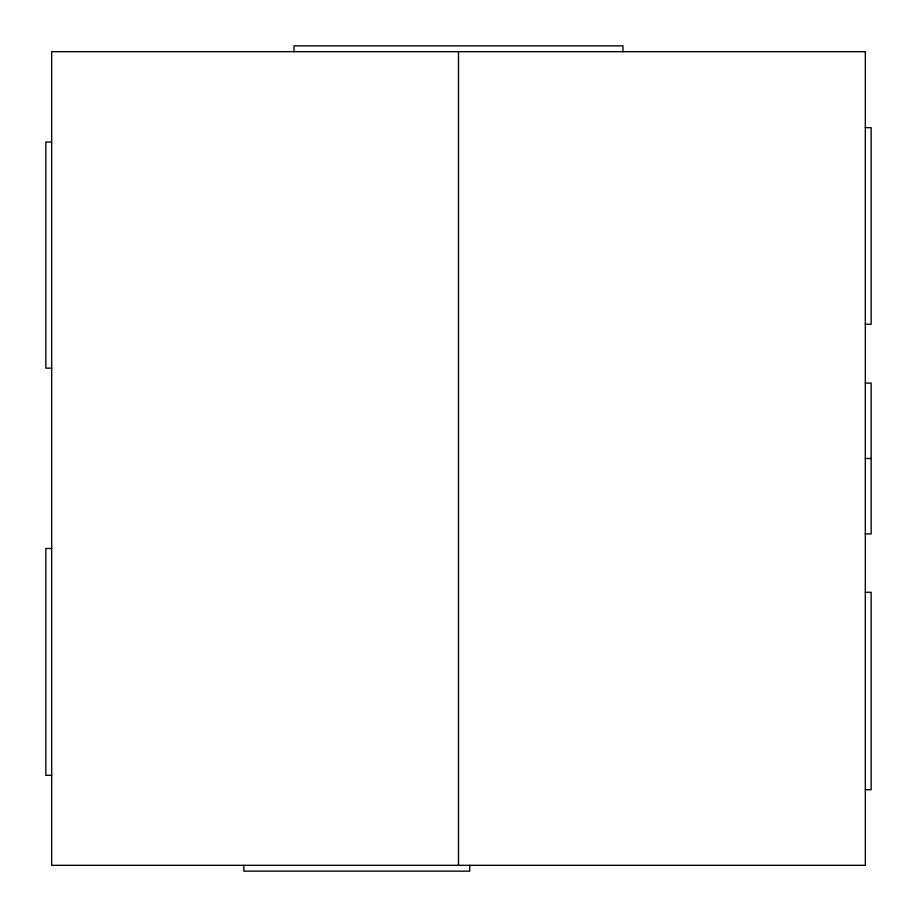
<?xml version="1.0" encoding="UTF-8"?>
<svg xmlns="http://www.w3.org/2000/svg" width="917" height="917" viewBox="0 0 917 917"><rect width="100%" height="100%" fill="white"/><g stroke="black" fill="none" stroke-linecap="round" stroke-linejoin="round"><path stroke-width="1.38" d="M865.327 127.681L871.15 127.681L871.15 324.286L865.327 324.286M51.673 142.032L45.85 142.032L45.85 368.141L51.673 368.141M865.327 383.088L871.15 383.088L871.15 533.912L865.327 533.912M865.327 458.5L871.15 458.5M51.673 548.492L45.85 548.492L45.85 775.335L51.673 775.335M865.327 592.302L871.15 592.302L871.15 789.732L865.327 789.732M622.975 51.673L622.975 45.85L294.025 45.85L294.025 51.673M469.733 865.327L469.733 871.15L243.842 871.15L243.842 865.327M458.5 51.673L458.5 865.327M865.327 51.673L51.673 51.673L51.673 865.327L865.327 865.327L865.327 51.673"/></g></svg>
